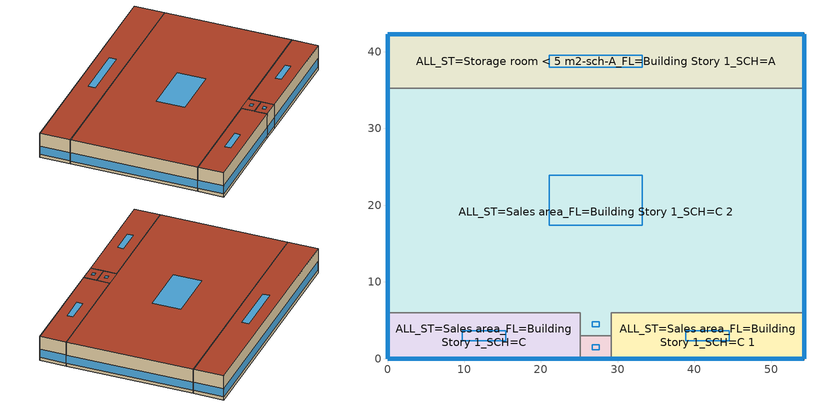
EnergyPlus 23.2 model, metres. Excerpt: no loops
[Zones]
ALL_ST=Lobby - elevator_FL=Building Story 1_SCH=C
 floor foundation (BTAP-Grnd-Floor-Mass:U-0.757_std): 29.14,3 29.14,0 25.14,0 25.14,3 z0
 wall outside (BTAP-Ext-Wall-Mass:U-0.21): 25.14,0 29.14,0 z0:6.1
 wall to ALL_ST=Sales area_FL=Building Story 1_SCH=C 1 (BTAP-Int-Wall): 29.14,0 29.14,3 z0:6.1
 wall to ALL_ST=Sales area_FL=Building Story 1_SCH=C 2 (BTAP-Int-Wall): 29.14,3 25.14,3 z0:6.1
 wall to ALL_ST=Sales area_FL=Building Story 1_SCH=C (BTAP-Int-Wall): 25.14,3 25.14,0 z0:6.1
 window (BTAP-Ext-FixedWindow:U=0.220 SHGC=0.600): 25.16,0 29.11,0 z0.76:2.82
 roof outside (BTAP-Ext-Roof-Metal:U-0.162): 29.14,0 29.14,3 25.14,3 25.14,0 z6.1
 skylight (BTAP-Ext-Skylights:U=0.220 SHGC=0.600): 27.58,1.16 27.58,1.84 26.69,1.84 26.69,1.16 z6.1
ALL_ST=Sales area_FL=Building Story 1_SCH=C
 floor foundation (BTAP-Grnd-Floor-Mass:U-0.757_std): 25.14,6 25.14,0 0,0 0,6 z0
 wall outside (BTAP-Ext-Wall-Mass:U-0.21): 0,6 0,0 25.14,0 z0:6.1
 wall to ALL_ST=Sales area_FL=Building Story 1_SCH=C 2 (BTAP-Int-Wall): 25.14,3 25.14,6 0,6 z0:6.1
 window (BTAP-Ext-FixedWindow:U=0.220 SHGC=0.600): 0.03,0 25.11,0 z0.76:2.8; 0,5.97 0,0.03 z0.76:2.81
 roof outside (BTAP-Ext-Roof-Metal:U-0.162): 25.14,0 25.14,6 0,6 0,0 z6.1
 skylight (BTAP-Ext-Skylights:U=0.220 SHGC=0.600): 15.38,2.33 15.38,3.67 9.76,3.67 9.76,2.33 z6.1
ALL_ST=Sales area_FL=Building Story 1_SCH=C 1
 floor foundation (BTAP-Grnd-Floor-Mass:U-0.757_std): 54.27,6 54.27,0 29.14,0 29.14,6 z0
 wall outside (BTAP-Ext-Wall-Mass:U-0.21): 29.14,0 54.27,0 54.27,6 z0:6.1
 wall to ALL_ST=Sales area_FL=Building Story 1_SCH=C 2 (BTAP-Int-Wall): 54.27,6 29.14,6 29.14,3 z0:6.1
 window (BTAP-Ext-FixedWindow:U=0.220 SHGC=0.600): 54.27,0.03 54.27,5.97 z0.76:2.81; 29.16,0 54.24,0 z0.76:2.8
 roof outside (BTAP-Ext-Roof-Metal:U-0.162): 54.27,0 54.27,6 29.14,6 29.14,0 z6.1
 skylight (BTAP-Ext-Skylights:U=0.220 SHGC=0.600): 44.51,2.33 44.51,3.67 38.89,3.67 38.89,2.33 z6.1
ALL_ST=Sales area_FL=Building Story 1_SCH=C 2
 floor foundation (BTAP-Grnd-Floor-Mass:U-0.757_std): 54.27,35.27 54.27,6 29.14,6 29.14,3 25.14,3 25.14,6 0,6 0,35.27 z0
 wall outside (BTAP-Ext-Wall-Mass:U-0.21): 54.27,6 54.27,35.27 / 0,35.27 0,6 z0:6.1
 wall to ALL_ST=Storage room < 5 m2-sch-A_FL=Building Story 1_SCH=A (BTAP-Int-Wall): 54.27,35.27 0,35.27 z0:6.1
 window (BTAP-Ext-FixedWindow:U=0.220 SHGC=0.600): 54.27,6.03 54.27,35.24 / 0,35.24 0,6.03 z0.76:2.8
 roof outside (BTAP-Ext-Roof-Metal:U-0.162): 29.14,3 29.14,6 25.14,6 25.14,3 z6.1; 54.27,6 54.27,35.27 0,35.27 0,6 z6.1
 skylight (BTAP-Ext-Skylights:U=0.220 SHGC=0.600): 27.58,4.16 27.58,4.84 26.69,4.84 26.69,4.16 z6.1; 33.2,17.36 33.2,23.91 21.07,23.91 21.07,17.36 z6.1
ALL_ST=Storage room < 5 m2-sch-A_FL=Building Story 1_SCH=A
 floor foundation (BTAP-Grnd-Floor-Mass:U-0.757_std): 54.27,42.27 54.27,35.27 0,35.27 0,42.27 z0
 wall outside (BTAP-Ext-Wall-Mass:U-0.21): 54.27,35.27 54.27,42.27 0,42.27 0,35.27 z0:6.1
 window (BTAP-Ext-FixedWindow:U=0.220 SHGC=0.600): 54.27,35.3 54.27,42.24 / 0,42.24 0,35.3 z0.76:2.81; 54.24,42.27 0.03,42.27 z0.76:2.79
 roof outside (BTAP-Ext-Roof-Metal:U-0.162): 54.27,35.27 54.27,42.27 0,42.27 0,35.27 z6.1
 skylight (BTAP-Ext-Skylights:U=0.220 SHGC=0.600): 33.2,37.99 33.2,39.55 21.07,39.55 21.07,37.99 z6.1
[Building]
RetailStandalone: North Axis {deg}=0; Terrain=City; Loads Convergence Tolerance Value {W}=0.04; Temperature Convergence Tolerance Value {deltaC}=0.2; Solar Distribution=FullInteriorAndExterior; Maximum Number of Warmup Days=25; Minimum Number of Warmup Days=6
[Site:Location]
Calgary Intl AP_AB_CAN: Latitude {deg}=51.11; Longitude {deg}=-114.02; Time Zone {hr}=-7; Elevation {m}=1084.1
[Site:GroundTemperature:BuildingSurface]
19.527, 19.502, 19.536, 19.598, 20.002, 21.64, 22.225, 22.375, 21.449, 20.121, 19.802, 19.633
[Site:GroundTemperature:Deep]
4, 1.3, -0.4, -0.9, 0.1, 2.3, 5.2, 8, 9.9, 10.3, 9.2, 7
[Site:GroundTemperature:FCfactorMethod]
January Ground Temperature {C}=5.5; February Ground Temperature {C}=-2; March Ground Temperature {C}=-7.6; April Ground Temperature {C}=-6.3; May Ground Temperature {C}=-6.6; June Ground Temperature {C}=-0.3; July Ground Temperature {C}=4.9; August Ground Temperature {C}=10.2; September Ground Temperature {C}=13.8; October Ground Temperature {C}=17; November Ground Temperature {C}=16.6; December Ground Temperature {C}=11.1
[Site:GroundTemperature:Shallow]
-1.6, -5.4, -6.4, -5.5, -0.4, 5.3, 10.8, 14.7, 15.8, 14, 9.5, 4
[Site:WaterMainsTemperature]
Calculation Method=Correlation; Annual Average Outdoor Air Temperature {C}=4.69167; Maximum Difference In Monthly Average Outdoor Air Temperatures {deltaC}=24.6
[SizingPeriod:DesignDay] Day of Month=21; Dry-Bulb Temperature Range Modifier Type=DefaultMultipliers; Humidity Condition Type=Wetbulb; Barometric Pressure {Pa}=88961; Rain Indicator=No; Snow Indicator=No; Daylight Saving Time Indicator=No; Begin Environment Reset Mode=FullResetAtBeginEnvironment
Name | Month | Day Type | Maximum Dry-Bulb Temperature {C} | Daily Dry-Bulb Temperature Range {deltaC} | Wetbulb or DewPoint at Maximum Dry-Bulb {C} | Wind Speed {m/s} | Wind Direction {deg} | Solar Model Indicator | ASHRAE Clear Sky Optical Depth for Beam Irradiance (taub) | ASHRAE Clear Sky Optical Depth for Diffuse Irradiance (taud) | Sky Clearness
Calgary Intl AP Ann Clg .4% Condns DB=>MWB | 7 | SummerDesignDay | 28.8 | 12.3 | 16 | 4.5 | 160 | ASHRAETau | 0.34 | 2.419
Calgary Intl AP Ann Clg .4% Condns WB=>MDB | 7 | SummerDesignDay | 25.5 | 12.3 | 17.8 | 4.5 | 160 | ASHRAETau | 0.34 | 2.419
Calgary Intl AP Ann Htg 99.6% Condns DB | 1 | WinterDesignDay | -27.7 | 0 | -27.7 | 2.7 | 200 | ASHRAEClearSky |  |  | 0
[Material] Thermal Absorptance=0.9
Name | Roughness | Thickness {m} | Conductivity {W/m-K} | Density {kg/m3} | Specific Heat {J/kg-K} | Solar Absorptance | Visible Absorptance
1/2IN Gypsum 1 | Smooth | 0.0127 | 0.16 | 784.9 | 830 | 0.4 | 0.4
1IN Stucco 1 | Smooth | 0.0253 | 0.6918 | 1858 | 837 | 0.7 | 0.92
6 in. Normalweight Concrete Floor 1 | MediumRough | 0.1524 | 2.31 | 2322 | 832 | 0.7 | 0.7
8IN CONCRETE HW RefBldg 1 | Rough | 0.2032 | 1.311 | 2240 | 836.8 | 0.7 | 0.7
Expanded Polystyrene | MediumSmooth | 0.0363959 | 0.029 | 29 | 1210 | 0.7 | 0.7
G01 13mm gypsum board 1 | Smooth | 0.0127 | 0.16 | 800 | 1090 | 0.7 | 0.5
Metal Roof Surface 1 | Smooth | 0.0008 | 45.28 | 7824 | 500 | 0.7 | 0.7
[Material:NoMass] Roughness=Smooth; Thermal Absorptance=0.9; Solar Absorptance=0.7; Visible Absorptance=0.7
Name | Thermal Resistance {m2-K/W}
Typical Insulation 2 | 4.49096
Typical Insulation 3 | 6.17282
[WindowMaterial:SimpleGlazingSystem]
SimpleGlazing:U=0.220 SHGC=0.600: U-Factor {W/m2-K}=2.2; Solar Heat Gain Coefficient=0.6; Visible Transmittance=0.21
[Construction]
BTAP-Ext-FixedWindow:U=0.220 SHGC=0.600; BTAP-Ext-Skylights:U=0.220 SHGC=0.600: SimpleGlazing:U=0.220 SHGC=0.600
BTAP-Ext-Roof-Metal:U-0.162: Metal Roof Surface 1, Typical Insulation 3
BTAP-Ext-Wall-Mass:U-0.21: 1IN Stucco 1, 8IN CONCRETE HW RefBldg 1, Typical Insulation 2, 1/2IN Gypsum 1
BTAP-Grnd-Floor-Mass:U-0.757_std: 6 in. Normalweight Concrete Floor 1, Expanded Polystyrene
BTAP-Int-Wall: G01 13mm gypsum board 1, G01 13mm gypsum board 1
[Zone] Multiplier=1; Part of Total Floor Area=Yes
ALL_ST=Lobby - elevator_FL=Building Story 1_SCH=C; ALL_ST=Sales area_FL=Building Story 1_SCH=C; ALL_ST=Sales area_FL=Building Story 1_SCH=C 1; ALL_ST=Sales area_FL=Building Story 1_SCH=C 2; ALL_ST=Storage room < 5 m2-sch-A_FL=Building Story 1_SCH=A
[Space]
Name | Zone | Volume {m3} | Space Type
Front_Entry | ALL_ST=Lobby - elevator_FL=Building Story 1_SCH=C | 73.152 | Space Function Lobby - elevator
Point_Of_Sale | ALL_ST=Sales area_FL=Building Story 1_SCH=C | 919.338 | Space Function Sales area
Front_Retail | ALL_ST=Sales area_FL=Building Story 1_SCH=C 1 | 919.338 | Space Function Sales area
Core_Retail | ALL_ST=Sales area_FL=Building Story 1_SCH=C 2 | 9756.54 | Space Function Sales area
Back_Space | ALL_ST=Storage room < 5 m2-sch-A_FL=Building Story 1_SCH=A | 2315.81 | Space Function Storage room < 5 m2-sch-A
[SpaceList]
Space Function Lobby - elevator: Front_Entry
Space Function Sales area: Core_Retail, Front_Retail, Point_Of_Sale
Space Function Storage room < 5 m2-sch-A: Back_Space
[Lights] Design Level Calculation Method=Watts/Area; Fraction Radiant=0.5; Fraction Visible=0.2; Fraction Replaceable=1
Name | Zone or ZoneList or Space or SpaceList | Schedule | Watts per Zone Floor Area {W/m2}
Space Function Lobby - elevator Lights | Space Function Lobby - elevator | NECB-C-Lighting | 7.00254
Space Function Sales area Lights | Space Function Sales area | NECB-C-Occupancy-NECB-C-Lighting-0.0-0.0-0.67-Light Ruleset | 15.5056
Space Function Storage room < 5 m2-sch-A Lights | Space Function Storage room < 5 m2-sch-A | NECB-A-Occupancy-NECB-A-Lighting-0.6-0.0-0.67-Light Ruleset | 13.3048
[People] Number of People Calculation Method=People/Area; Fraction Radiant=0.3; Activity Level Schedule=NECB-Activity; Work Efficiency Schedule=Work Efficiency Schedule; Clothing Insulation Schedule=Clothing Schedule; Air Velocity Schedule=Air Velocity Schedule
Name | Zone or ZoneList or Space or SpaceList | Number of People Schedule | People per Floor Area {person/m2}
Space Function Lobby - elevator People | Space Function Lobby - elevator | NECB-C-Occupancy | 0.100036
Space Function Sales area People | Space Function Sales area | NECB-C-Occupancy | 0.0333454
Space Function Storage room < 5 m2-sch-A People | Space Function Storage room < 5 m2-sch-A | NECB-A-Occupancy | 0.0100036
[ElectricEquipment] Design Level Calculation Method=Watts/Area; Fraction Radiant=0.5
Name | Zone or ZoneList or Space or SpaceList | Schedule | Watts per Zone Floor Area {W/m2}
Space Function Lobby - elevator Elec Equip | Space Function Lobby - elevator | NECB-C-Electric-Equipment | 1.00036
Space Function Sales area Elec Equip | Space Function Sales area | NECB-C-Electric-Equipment | 2.50091
Space Function Storage room < 5 m2-sch-A Elec Equip | Space Function Storage room < 5 m2-sch-A | NECB-A-Electric-Equipment | 1.00036
[SurfaceProperty:ExposedFoundationPerimeter] Exposed Perimeter Calculation Method=TotalExposedPerimeter
Name | Total Exposed Perimeter {m}
Front_Entry_Floor | 4
Point_Of_Sale_Floor; Front_Retail_Floor | 31.135
Core_Retail_Floor | 58.54
Back_Space_Floor | 68.27
[ZoneInfiltration:DesignFlowRate] Schedule=Always On Discrete; Design Flow Rate Calculation Method=Flow/ExteriorArea; Flow Rate per Exterior Surface Area {m3/s-m2}=0.00025; Constant Term Coefficient=0; Temperature Term Coefficient=0; Velocity Term Coefficient=0.224; Velocity Squared Term Coefficient=0
Name | Zone or ZoneList or Space or SpaceList
Front_Entry Infiltration | Front_Entry
Point_Of_Sale Infiltration | Point_Of_Sale
Front_Retail Infiltration | Front_Retail
Core_Retail Infiltration | Core_Retail
Back_Space Infiltration | Back_Space
[Daylighting:Controls]
ALL_ST=Sales area_FL=Building Story 1_SCH=C 2 DaylightingControls: Zone or Space=ALL_ST=Sales area_FL=Building Story 1_SCH=C 2; Lighting Control Type=Stepped; Minimum Input Power Fraction for Continuous or ContinuousOff Dimming Control=0.3; Minimum Light Output Fraction for Continuous or ContinuousOff Dimming Control=0.2; Number of Stepped Control Steps=2; Probability Lighting will be Reset When Needed in Manual Stepped Control=1; Glare Calculation Daylighting Reference Point=Core_Retail daylighting control; Glare Calculation Azimuth Angle of View Direction Clockwise from Zone y-Axis {deg}=-0; Daylighting Reference Point Name 1=Core_Retail daylighting control; Fraction of Lights Controlled by Reference Point 1=1; Illuminance Setpoint at Reference Point 1 {lux}=500
[AvailabilityManager:NightCycle] Applicability Schedule=Always On Discrete; Control Type=CycleOnAny; Thermostat Tolerance {deltaC}=1; Cycling Run Time Control Type=FixedRunTime; Cycling Run Time {s}=3600
Name | Fan Schedule
Availability Manager Night Cycle 1 | sys_3|mixed|shr>none|sc>dx|sh>c-e|ssf>cv|zh>b-e|zc>none|srf>none| Occ Sch
Availability Manager Night Cycle 2 | sys_3|mixed|shr>none|sc>dx|sh>c-e|ssf>cv|zh>b-e|zc>none|srf>none| 1 Occ Sch
Availability Manager Night Cycle 3 | sys_3|mixed|shr>none|sc>dx|sh>c-e|ssf>cv|zh>b-e|zc>none|srf>none| 2 Occ Sch
Availability Manager Night Cycle 4 | sys_3|mixed|shr>none|sc>dx|sh>c-e|ssf>cv|zh>b-e|zc>none|srf>none| 3 Occ Sch
Availability Manager Night Cycle 5 | sys_4|mixed|shr>none|sc>dx|sh>c-e|ssf>cv|zh>b-e|zc>none|srf>none| Occ Sch
[AvailabilityManager:Scheduled] Schedule=Always On Discrete
Air Loop HVAC Outdoor Air System 2 Availability Manager; Air Loop HVAC Outdoor Air System 3 Availability Manager; Air Loop HVAC Outdoor Air System 4 Availability Manager; Air Loop HVAC Outdoor Air System 5 Availability Manager; Air Loop HVAC Outdoor Air System 1 Availability Manager
[Foundation:Kiva]
Bldg Kiva Foundation: Wall Height Above Grade {m}=0; Wall Depth Below Slab {m}=0
[Foundation:Kiva:Settings]
Soil Conductivity {W/m-K}=1.73; Soil Density {kg/m3}=1842; Soil Specific Heat {J/kg-K}=419; Ground Solar Absorptivity=0.9; Ground Thermal Absorptivity=0.9; Ground Surface Roughness {m}=0.03; Far-Field Width {m}=40; Deep-Ground Boundary Condition=Autoselect; Deep-Ground Depth {m}=Autocalculate; Minimum Cell Dimension {m}=0.02; Maximum Cell Growth Coefficient=1.5; Simulation Timestep=Hourly
[EnergyManagementSystem:Sensor]
OAT: Output:Variable or Output:Meter Index Key=Environment; Output:Variable or Output:Meter=Site Outdoor Air Drybulb Temperature
[EnergyManagementSystem:Actuator] Actuated Component Type=Schedule:Year; Actuated Component Control Type=Schedule Value
Name | Actuated Component Unique
ems_sys_3_mixed_shr_none_sc_dx_sh_c_e_ssf_cv_zh_b_e_zc_none_srf_none__3_ClgSch0 | NECB-C-Thermostat Setpoint-Cooling
ems_sys_3_mixed_shr_none_sc_dx_sh_c_e_ssf_cv_zh_b_e_zc_none_srf_none__3_HtgSch0 | NECB-C-Thermostat Setpoint-Heating
[EnergyManagementSystem:Program]
ems_sys_3_mixed_shr_none_sc_dx_sh_c_e_ssf_cv_zh_b_e_zc_none_srf_none__3_OptimumStartProg0: IF DaylightSavings==0 && DayOfWeek>1 && Hour==5 && OAT<23.9 && OAT>1.7; SET ems_sys_3_mixed_shr_none_sc_dx_sh_c_e_ssf_cv_zh_b_e_zc_none_srf_none__3_ClgSch0 = 29.4; SET ems_sys_3_mixed_shr_none_sc_dx_sh_c_e_ssf_cv_zh_b_e_zc_none_srf_none__3_HtgSch0 = 15.6; ELSEIF DaylightSavings==0 && DayOfWeek==1 && Hour==7 && OAT<23.9 && OAT>1.7; SET ems_sys_3_mixed_shr_none_sc_dx_sh_c_e_ssf_cv_zh_b_e_zc_none_srf_none__3_ClgSch0 = 29.4; SET ems_sys_3_mixed_shr_none_sc_dx_sh_c_e_ssf_cv_zh_b_e_zc_none_srf_none__3_HtgSch0 = 15.6; ELSEIF DaylightSavings==1 && DayOfWeek>1 && Hour==4 && OAT<23.9 && OAT>1.7; SET ems_sys_3_mixed_shr_none_sc_dx_sh_c_e_ssf_cv_zh_b_e_zc_none_srf_none__3_ClgSch0 = 29.4; SET ems_sys_3_mixed_shr_none_sc_dx_sh_c_e_ssf_cv_zh_b_e_zc_none_srf_none__3_HtgSch0 = 15.6; ELSEIF DaylightSavings==1 && DayOfWeek==1 && Hour==6 && OAT<23.9 && OAT>1.7; SET ems_sys_3_mixed_shr_none_sc_dx_sh_c_e_ssf_cv_zh_b_e_zc_none_srf_none__3_ClgSch0 = 29.4; SET ems_sys_3_mixed_shr_none_sc_dx_sh_c_e_ssf_cv_zh_b_e_zc_none_srf_none__3_HtgSch0 = 15.6; ELSE; SET ems_sys_3_mixed_shr_none_sc_dx_sh_c_e_ssf_cv_zh_b_e_zc_none_srf_none__3_ClgSch0 = NULL; SET ems_sys_3_mixed_shr_none_sc_dx_sh_c_e_ssf_cv_zh_b_e_zc_none_srf_none__3_HtgSch0 = NULL; ENDIF
[EnergyManagementSystem:ProgramCallingManager]
ems_sys_3_mixed_shr_none_sc_dx_sh_c_e_ssf_cv_zh_b_e_zc_none_srf_none__3_OptimumStartCallingManager0: BeginTimestepBeforePredictor; ems_sys_3_mixed_shr_none_sc_dx_sh_c_e_ssf_cv_zh_b_e_zc_none_srf_none__3_OptimumStartProg0
[Schedule:Day:Interval]
NECB-C-Lighting Sun|Hol Day; NECB-C-Electric-Equipment Sun|Hol Day; NECB-C-Occupancy-NECB-C-Lighting-0.0-0.0-0.67-Sun|Hol-Light Day: No, 08:00, 0.05, 09:00, 0.5, 19:00, 0.9, 24:00, 0.05
NECB-C-Lighting Default|Wkdy Day; NECB-C-Lighting Sat Day; NECB-C-Lighting Default; NECB-C-Electric-Equipment Default|Wkdy Day; NECB-C-Electric-Equipment Sat Day; NECB-C-Electric-Equipment Default; NECB-C-Occupancy-NECB-C-Lighting-0.0-0.0-0.67-Default|Wkdy-Light Day; NECB-C-Occupancy-NECB-C-Lighting-0.0-0.0-0.67-Sat-Light Day; NECB-C-Occupancy-NECB-C-Lighting-0.0-0.0-0.67-Light Default: No, 08:00, 0.05, 09:00, 0.5, 19:00, 0.9, 20:00, 0.6, 21:00, 0.5, 24:00, 0.05
NECB-C-Occupancy Sun|Hol Day: No, 08:00, 0, 09:00, 0.1, 10:00, 0.2, 11:00, 0.5, 12:00, 0.6, 13:00, 0.8, 16:00, 0.9, 17:00, 0.8, 18:00, 0.7, 19:00, 0.5, 24:00, 0
NECB-C-Occupancy Default|Wkdy Day; NECB-C-Occupancy Default: No, 08:00, 0, 09:00, 0.1, 10:00, 0.2, 12:00, 0.5, 16:00, 0.7, 17:00, 0.8, 18:00, 0.7, 19:00, 0.5, 21:00, 0.3, 24:00, 0
NECB-C-Occupancy Sat Day: No, 08:00, 0, 09:00, 0.1, 10:00, 0.2, 11:00, 0.5, 12:00, 0.6, 13:00, 0.8, 16:00, 0.9, 17:00, 0.8, 18:00, 0.7, 19:00, 0.5, 21:00, 0.2, 24:00, 0
NECB-Activity Default; NECB-Activity Summer Design Day; NECB-Activity Winter Design Day: No, 24:00, 130
Work Efficiency Schedule Default; NECB-A-Occupancy Sun|Hol Day; NECB-A-Occupancy Sat Day; Schedule Day 14; Schedule Day 13: No, 24:00, 0
Clothing Schedule Default Winter Clothes; sys_3|mixed|shr>none|sc>dx|sh>c-e|ssf>cv|zh>b-e|zc>none|srf>none| 2 Occ Sch Summer Design Day; sys_3|mixed|shr>none|sc>dx|sh>c-e|ssf>cv|zh>b-e|zc>none|srf>none| 2 Occ Sch Winter Design Day; sys_3|mixed|shr>none|sc>dx|sh>c-e|ssf>cv|zh>b-e|zc>none|srf>none| Occ Sch Summer Design Day; sys_3|mixed|shr>none|sc>dx|sh>c-e|ssf>cv|zh>b-e|zc>none|srf>none| Occ Sch Winter Design Day; sys_3|mixed|shr>none|sc>dx|sh>c-e|ssf>cv|zh>b-e|zc>none|srf>none| 1 Occ Sch Summer Design Day; sys_3|mixed|shr>none|sc>dx|sh>c-e|ssf>cv|zh>b-e|zc>none|srf>none| 1 Occ Sch Winter Design Day; sys_3|mixed|shr>none|sc>dx|sh>c-e|ssf>cv|zh>b-e|zc>none|srf>none| 3 Occ Sch Summer Design Day; sys_3|mixed|shr>none|sc>dx|sh>c-e|ssf>cv|zh>b-e|zc>none|srf>none| 3 Occ Sch Winter Design Day; sys_4|mixed|shr>none|sc>dx|sh>c-e|ssf>cv|zh>b-e|zc>none|srf>none| Occ Sch Summer Design Day; sys_4|mixed|shr>none|sc>dx|sh>c-e|ssf>cv|zh>b-e|zc>none|srf>none| Occ Sch Winter Design Day: No, 24:00, 1
Air Velocity Schedule Default; NECB-A-Electric-Equipment Sun|Hol Day; NECB-A-Electric-Equipment Sat Day: No, 24:00, 0.2
NECB-C-Thermostat Setpoint-Heating Sun|Hol Day: No, 09:00, 18, 10:00, 20, 19:00, 22, 24:00, 18
NECB-C-Thermostat Setpoint-Heating Default|Wkdy Day; NECB-C-Thermostat Setpoint-Heating Sat Day; NECB-C-Thermostat Setpoint-Heating Default: No, 07:00, 18, 08:00, 20, 21:00, 22, 24:00, 18
NECB-C-Thermostat Setpoint-Cooling Sun|Hol Day: No, 07:00, 35, 19:00, 24, 24:00, 35
NECB-C-Thermostat Setpoint-Cooling Default|Wkdy Day; NECB-C-Thermostat Setpoint-Cooling Sat Day; NECB-C-Thermostat Setpoint-Cooling Default: No, 07:00, 35, 21:00, 24, 24:00, 35
Schedule Day 10; Schedule Day 6; Schedule Day 8; Schedule Day 12: No, 09:00, 0, 19:00, 1, 24:00, 0
sys_3|mixed|shr>none|sc>dx|sh>c-e|ssf>cv|zh>b-e|zc>none|srf>none| 2 Occ Sch Default; Schedule Day 9; sys_3|mixed|shr>none|sc>dx|sh>c-e|ssf>cv|zh>b-e|zc>none|srf>none| Occ Sch Default; Schedule Day 5; sys_3|mixed|shr>none|sc>dx|sh>c-e|ssf>cv|zh>b-e|zc>none|srf>none| 1 Occ Sch Default; Schedule Day 7; sys_3|mixed|shr>none|sc>dx|sh>c-e|ssf>cv|zh>b-e|zc>none|srf>none| 3 Occ Sch Default; Schedule Day 11: No, 09:00, 0, 21:00, 1, 24:00, 0
NECB-A-Occupancy-NECB-A-Lighting-0.6-0.0-0.67-Sun|Hol-Light Day; NECB-A-Occupancy-NECB-A-Lighting-0.6-0.0-0.67-Sat-Light Day: No, 24:00, 0.0299
NECB-A-Occupancy-NECB-A-Lighting-0.6-0.0-0.67-Default|Wkdy-Light Day; NECB-A-Occupancy-NECB-A-Lighting-0.6-0.0-0.67-Light Default: No, 07:00, 0.0299, 08:00, 0.1794, 09:00, 0.8, 12:00, 0.9, 14:00, 0.5382, 17:00, 0.9, 18:00, 0.8, 19:00, 0.299, 21:00, 0.1794, 23:00, 0.0598, 24:00, 0.0299
NECB-A-Occupancy Default|Wkdy Day; NECB-A-Occupancy Default: No, 07:00, 0, 08:00, 0.1, 09:00, 0.7, 12:00, 0.9, 14:00, 0.5, 17:00, 0.9, 18:00, 0.7, 19:00, 0.3, 23:00, 0.1, 24:00, 0
NECB-A-Electric-Equipment Default|Wkdy Day; NECB-A-Electric-Equipment Default: No, 07:00, 0.2, 08:00, 0.3, 09:00, 0.8, 18:00, 0.9, 19:00, 0.5, 21:00, 0.3, 24:00, 0.2
sys_4|mixed|shr>none|sc>dx|sh>c-e|ssf>cv|zh>b-e|zc>none|srf>none| Occ Sch Default: No, 08:00, 0, 19:00, 1, 24:00, 0
[Schedule:Week:Daily]
NECB-C-Lighting Week Rule - Jan1-Dec31: NECB-C-Lighting Sun|Hol Day, NECB-C-Lighting Default|Wkdy Day, NECB-C-Lighting Default|Wkdy Day, NECB-C-Lighting Default|Wkdy Day, NECB-C-Lighting Default|Wkdy Day, NECB-C-Lighting Default|Wkdy Day, NECB-C-Lighting Sat Day, NECB-C-Lighting Default, NECB-C-Lighting Default, NECB-C-Lighting Default, NECB-C-Lighting Default, NECB-C-Lighting Default
NECB-C-Occupancy Week Rule - Jan1-Dec31: NECB-C-Occupancy Sun|Hol Day, NECB-C-Occupancy Default|Wkdy Day, NECB-C-Occupancy Default|Wkdy Day, NECB-C-Occupancy Default|Wkdy Day, NECB-C-Occupancy Default|Wkdy Day, NECB-C-Occupancy Default|Wkdy Day, NECB-C-Occupancy Sat Day, NECB-C-Occupancy Default, NECB-C-Occupancy Default, NECB-C-Occupancy Default, NECB-C-Occupancy Default, NECB-C-Occupancy Default
NECB-Activity Week Rule - Jan1-Dec31: NECB-Activity Default, NECB-Activity Default, NECB-Activity Default, NECB-Activity Default, NECB-Activity Default, NECB-Activity Default, NECB-Activity Default, NECB-Activity Default, NECB-Activity Summer Design Day, NECB-Activity Winter Design Day, NECB-Activity Default, NECB-Activity Default
Work Efficiency Schedule Week Rule - Jan1-Dec31: Work Efficiency Schedule Default, Work Efficiency Schedule Default, Work Efficiency Schedule Default, Work Efficiency Schedule Default, Work Efficiency Schedule Default, Work Efficiency Schedule Default, Work Efficiency Schedule Default, Work Efficiency Schedule Default, Work Efficiency Schedule Default, Work Efficiency Schedule Default, Work Efficiency Schedule Default, Work Efficiency Schedule Default
Clothing Schedule Week Rule - Jan1-Dec31: Clothing Schedule Default Winter Clothes, Clothing Schedule Default Winter Clothes, Clothing Schedule Default Winter Clothes, Clothing Schedule Default Winter Clothes, Clothing Schedule Default Winter Clothes, Clothing Schedule Default Winter Clothes, Clothing Schedule Default Winter Clothes, Clothing Schedule Default Winter Clothes, Clothing Schedule Default Winter Clothes, Clothing Schedule Default Winter Clothes, Clothing Schedule Default Winter Clothes, Clothing Schedule Default Winter Clothes
Air Velocity Schedule Week Rule - Jan1-Dec31: Air Velocity Schedule Default, Air Velocity Schedule Default, Air Velocity Schedule Default, Air Velocity Schedule Default, Air Velocity Schedule Default, Air Velocity Schedule Default, Air Velocity Schedule Default, Air Velocity Schedule Default, Air Velocity Schedule Default, Air Velocity Schedule Default, Air Velocity Schedule Default, Air Velocity Schedule Default
NECB-C-Electric-Equipment Week Rule - Jan1-Dec31: NECB-C-Electric-Equipment Sun|Hol Day, NECB-C-Electric-Equipment Default|Wkdy Day, NECB-C-Electric-Equipment Default|Wkdy Day, NECB-C-Electric-Equipment Default|Wkdy Day, NECB-C-Electric-Equipment Default|Wkdy Day, NECB-C-Electric-Equipment Default|Wkdy Day, NECB-C-Electric-Equipment Sat Day, NECB-C-Electric-Equipment Default, NECB-C-Electric-Equipment Default, NECB-C-Electric-Equipment Default, NECB-C-Electric-Equipment Default, NECB-C-Electric-Equipment Default
NECB-C-Thermostat Setpoint-Heating Week Rule - Jan1-Dec31: NECB-C-Thermostat Setpoint-Heating Sun|Hol Day, NECB-C-Thermostat Setpoint-Heating Default|Wkdy Day, NECB-C-Thermostat Setpoint-Heating Default|Wkdy Day, NECB-C-Thermostat Setpoint-Heating Default|Wkdy Day, NECB-C-Thermostat Setpoint-Heating Default|Wkdy Day, NECB-C-Thermostat Setpoint-Heating Default|Wkdy Day, NECB-C-Thermostat Setpoint-Heating Sat Day, NECB-C-Thermostat Setpoint-Heating Default, NECB-C-Thermostat Setpoint-Heating Default, NECB-C-Thermostat Setpoint-Heating Default, NECB-C-Thermostat Setpoint-Heating Default, NECB-C-Thermostat Setpoint-Heating Default
NECB-C-Thermostat Setpoint-Cooling Week Rule - Jan1-Dec31: NECB-C-Thermostat Setpoint-Cooling Sun|Hol Day, NECB-C-Thermostat Setpoint-Cooling Default|Wkdy Day, NECB-C-Thermostat Setpoint-Cooling Default|Wkdy Day, NECB-C-Thermostat Setpoint-Cooling Default|Wkdy Day, NECB-C-Thermostat Setpoint-Cooling Default|Wkdy Day, NECB-C-Thermostat Setpoint-Cooling Default|Wkdy Day, NECB-C-Thermostat Setpoint-Cooling Sat Day, NECB-C-Thermostat Setpoint-Cooling Default, NECB-C-Thermostat Setpoint-Cooling Default, NECB-C-Thermostat Setpoint-Cooling Default, NECB-C-Thermostat Setpoint-Cooling Default, NECB-C-Thermostat Setpoint-Cooling Default
sys_3|mixed|shr>none|sc>dx|sh>c-e|ssf>cv|zh>b-e|zc>none|srf>none| 2 Occ Sch Week Rule - Jan1-Dec31: Schedule Day 10, sys_3|mixed|shr>none|sc>dx|sh>c-e|ssf>cv|zh>b-e|zc>none|srf>none| 2 Occ Sch Default, sys_3|mixed|shr>none|sc>dx|sh>c-e|ssf>cv|zh>b-e|zc>none|srf>none| 2 Occ Sch Default, sys_3|mixed|shr>none|sc>dx|sh>c-e|ssf>cv|zh>b-e|zc>none|srf>none| 2 Occ Sch Default, sys_3|mixed|shr>none|sc>dx|sh>c-e|ssf>cv|zh>b-e|zc>none|srf>none| 2 Occ Sch Default, sys_3|mixed|shr>none|sc>dx|sh>c-e|ssf>cv|zh>b-e|zc>none|srf>none| 2 Occ Sch Default, Schedule Day 9, sys_3|mixed|shr>none|sc>dx|sh>c-e|ssf>cv|zh>b-e|zc>none|srf>none| 2 Occ Sch Default, sys_3|mixed|shr>none|sc>dx|sh>c-e|ssf>cv|zh>b-e|zc>none|srf>none| 2 Occ Sch Summer Design Day, sys_3|mixed|shr>none|sc>dx|sh>c-e|ssf>cv|zh>b-e|zc>none|srf>none| 2 Occ Sch Winter Design Day, sys_3|mixed|shr>none|sc>dx|sh>c-e|ssf>cv|zh>b-e|zc>none|srf>none| 2 Occ Sch Default, sys_3|mixed|shr>none|sc>dx|sh>c-e|ssf>cv|zh>b-e|zc>none|srf>none| 2 Occ Sch Default
NECB-C-Occupancy-NECB-C-Lighting-0.0-0.0-0.67-Light Ruleset Week Rule - Jan1-Dec31: NECB-C-Occupancy-NECB-C-Lighting-0.0-0.0-0.67-Sun|Hol-Light Day, NECB-C-Occupancy-NECB-C-Lighting-0.0-0.0-0.67-Default|Wkdy-Light Day, NECB-C-Occupancy-NECB-C-Lighting-0.0-0.0-0.67-Default|Wkdy-Light Day, NECB-C-Occupancy-NECB-C-Lighting-0.0-0.0-0.67-Default|Wkdy-Light Day, NECB-C-Occupancy-NECB-C-Lighting-0.0-0.0-0.67-Default|Wkdy-Light Day, NECB-C-Occupancy-NECB-C-Lighting-0.0-0.0-0.67-Default|Wkdy-Light Day, NECB-C-Occupancy-NECB-C-Lighting-0.0-0.0-0.67-Sat-Light Day, NECB-C-Occupancy-NECB-C-Lighting-0.0-0.0-0.67-Light Default, NECB-C-Occupancy-NECB-C-Lighting-0.0-0.0-0.67-Light Default, NECB-C-Occupancy-NECB-C-Lighting-0.0-0.0-0.67-Light Default, NECB-C-Occupancy-NECB-C-Lighting-0.0-0.0-0.67-Light Default, NECB-C-Occupancy-NECB-C-Lighting-0.0-0.0-0.67-Light Default
sys_3|mixed|shr>none|sc>dx|sh>c-e|ssf>cv|zh>b-e|zc>none|srf>none| Occ Sch Week Rule - Jan1-Dec31: Schedule Day 6, sys_3|mixed|shr>none|sc>dx|sh>c-e|ssf>cv|zh>b-e|zc>none|srf>none| Occ Sch Default, sys_3|mixed|shr>none|sc>dx|sh>c-e|ssf>cv|zh>b-e|zc>none|srf>none| Occ Sch Default, sys_3|mixed|shr>none|sc>dx|sh>c-e|ssf>cv|zh>b-e|zc>none|srf>none| Occ Sch Default, sys_3|mixed|shr>none|sc>dx|sh>c-e|ssf>cv|zh>b-e|zc>none|srf>none| Occ Sch Default, sys_3|mixed|shr>none|sc>dx|sh>c-e|ssf>cv|zh>b-e|zc>none|srf>none| Occ Sch Default, Schedule Day 5, sys_3|mixed|shr>none|sc>dx|sh>c-e|ssf>cv|zh>b-e|zc>none|srf>none| Occ Sch Default, sys_3|mixed|shr>none|sc>dx|sh>c-e|ssf>cv|zh>b-e|zc>none|srf>none| Occ Sch Summer Design Day, sys_3|mixed|shr>none|sc>dx|sh>c-e|ssf>cv|zh>b-e|zc>none|srf>none| Occ Sch Winter Design Day, sys_3|mixed|shr>none|sc>dx|sh>c-e|ssf>cv|zh>b-e|zc>none|srf>none| Occ Sch Default, sys_3|mixed|shr>none|sc>dx|sh>c-e|ssf>cv|zh>b-e|zc>none|srf>none| Occ Sch Default
sys_3|mixed|shr>none|sc>dx|sh>c-e|ssf>cv|zh>b-e|zc>none|srf>none| 1 Occ Sch Week Rule - Jan1-Dec31: Schedule Day 8, sys_3|mixed|shr>none|sc>dx|sh>c-e|ssf>cv|zh>b-e|zc>none|srf>none| 1 Occ Sch Default, sys_3|mixed|shr>none|sc>dx|sh>c-e|ssf>cv|zh>b-e|zc>none|srf>none| 1 Occ Sch Default, sys_3|mixed|shr>none|sc>dx|sh>c-e|ssf>cv|zh>b-e|zc>none|srf>none| 1 Occ Sch Default, sys_3|mixed|shr>none|sc>dx|sh>c-e|ssf>cv|zh>b-e|zc>none|srf>none| 1 Occ Sch Default, sys_3|mixed|shr>none|sc>dx|sh>c-e|ssf>cv|zh>b-e|zc>none|srf>none| 1 Occ Sch Default, Schedule Day 7, sys_3|mixed|shr>none|sc>dx|sh>c-e|ssf>cv|zh>b-e|zc>none|srf>none| 1 Occ Sch Default, sys_3|mixed|shr>none|sc>dx|sh>c-e|ssf>cv|zh>b-e|zc>none|srf>none| 1 Occ Sch Summer Design Day, sys_3|mixed|shr>none|sc>dx|sh>c-e|ssf>cv|zh>b-e|zc>none|srf>none| 1 Occ Sch Winter Design Day, sys_3|mixed|shr>none|sc>dx|sh>c-e|ssf>cv|zh>b-e|zc>none|srf>none| 1 Occ Sch Default, sys_3|mixed|shr>none|sc>dx|sh>c-e|ssf>cv|zh>b-e|zc>none|srf>none| 1 Occ Sch Default
sys_3|mixed|shr>none|sc>dx|sh>c-e|ssf>cv|zh>b-e|zc>none|srf>none| 3 Occ Sch Week Rule - Jan1-Dec31: Schedule Day 12, sys_3|mixed|shr>none|sc>dx|sh>c-e|ssf>cv|zh>b-e|zc>none|srf>none| 3 Occ Sch Default, sys_3|mixed|shr>none|sc>dx|sh>c-e|ssf>cv|zh>b-e|zc>none|srf>none| 3 Occ Sch Default, sys_3|mixed|shr>none|sc>dx|sh>c-e|ssf>cv|zh>b-e|zc>none|srf>none| 3 Occ Sch Default, sys_3|mixed|shr>none|sc>dx|sh>c-e|ssf>cv|zh>b-e|zc>none|srf>none| 3 Occ Sch Default, sys_3|mixed|shr>none|sc>dx|sh>c-e|ssf>cv|zh>b-e|zc>none|srf>none| 3 Occ Sch Default, Schedule Day 11, sys_3|mixed|shr>none|sc>dx|sh>c-e|ssf>cv|zh>b-e|zc>none|srf>none| 3 Occ Sch Default, sys_3|mixed|shr>none|sc>dx|sh>c-e|ssf>cv|zh>b-e|zc>none|srf>none| 3 Occ Sch Summer Design Day, sys_3|mixed|shr>none|sc>dx|sh>c-e|ssf>cv|zh>b-e|zc>none|srf>none| 3 Occ Sch Winter Design Day, sys_3|mixed|shr>none|sc>dx|sh>c-e|ssf>cv|zh>b-e|zc>none|srf>none| 3 Occ Sch Default, sys_3|mixed|shr>none|sc>dx|sh>c-e|ssf>cv|zh>b-e|zc>none|srf>none| 3 Occ Sch Default
NECB-A-Occupancy-NECB-A-Lighting-0.6-0.0-0.67-Light Ruleset Week Rule - Jan1-Dec31: NECB-A-Occupancy-NECB-A-Lighting-0.6-0.0-0.67-Sun|Hol-Light Day, NECB-A-Occupancy-NECB-A-Lighting-0.6-0.0-0.67-Default|Wkdy-Light Day, NECB-A-Occupancy-NECB-A-Lighting-0.6-0.0-0.67-Default|Wkdy-Light Day, NECB-A-Occupancy-NECB-A-Lighting-0.6-0.0-0.67-Default|Wkdy-Light Day, NECB-A-Occupancy-NECB-A-Lighting-0.6-0.0-0.67-Default|Wkdy-Light Day, NECB-A-Occupancy-NECB-A-Lighting-0.6-0.0-0.67-Default|Wkdy-Light Day, NECB-A-Occupancy-NECB-A-Lighting-0.6-0.0-0.67-Sat-Light Day, NECB-A-Occupancy-NECB-A-Lighting-0.6-0.0-0.67-Light Default, NECB-A-Occupancy-NECB-A-Lighting-0.6-0.0-0.67-Light Default, NECB-A-Occupancy-NECB-A-Lighting-0.6-0.0-0.67-Light Default, NECB-A-Occupancy-NECB-A-Lighting-0.6-0.0-0.67-Light Default, NECB-A-Occupancy-NECB-A-Lighting-0.6-0.0-0.67-Light Default
NECB-A-Occupancy Week Rule - Jan1-Dec31: NECB-A-Occupancy Sun|Hol Day, NECB-A-Occupancy Default|Wkdy Day, NECB-A-Occupancy Default|Wkdy Day, NECB-A-Occupancy Default|Wkdy Day, NECB-A-Occupancy Default|Wkdy Day, NECB-A-Occupancy Default|Wkdy Day, NECB-A-Occupancy Sat Day, NECB-A-Occupancy Default, NECB-A-Occupancy Default, NECB-A-Occupancy Default, NECB-A-Occupancy Default, NECB-A-Occupancy Default
NECB-A-Electric-Equipment Week Rule - Jan1-Dec31: NECB-A-Electric-Equipment Sun|Hol Day, NECB-A-Electric-Equipment Default|Wkdy Day, NECB-A-Electric-Equipment Default|Wkdy Day, NECB-A-Electric-Equipment Default|Wkdy Day, NECB-A-Electric-Equipment Default|Wkdy Day, NECB-A-Electric-Equipment Default|Wkdy Day, NECB-A-Electric-Equipment Sat Day, NECB-A-Electric-Equipment Default, NECB-A-Electric-Equipment Default, NECB-A-Electric-Equipment Default, NECB-A-Electric-Equipment Default, NECB-A-Electric-Equipment Default
sys_4|mixed|shr>none|sc>dx|sh>c-e|ssf>cv|zh>b-e|zc>none|srf>none| Occ Sch Week Rule - Jan1-Dec31: Schedule Day 14, sys_4|mixed|shr>none|sc>dx|sh>c-e|ssf>cv|zh>b-e|zc>none|srf>none| Occ Sch Default, sys_4|mixed|shr>none|sc>dx|sh>c-e|ssf>cv|zh>b-e|zc>none|srf>none| Occ Sch Default, sys_4|mixed|shr>none|sc>dx|sh>c-e|ssf>cv|zh>b-e|zc>none|srf>none| Occ Sch Default, sys_4|mixed|shr>none|sc>dx|sh>c-e|ssf>cv|zh>b-e|zc>none|srf>none| Occ Sch Default, sys_4|mixed|shr>none|sc>dx|sh>c-e|ssf>cv|zh>b-e|zc>none|srf>none| Occ Sch Default, Schedule Day 13, sys_4|mixed|shr>none|sc>dx|sh>c-e|ssf>cv|zh>b-e|zc>none|srf>none| Occ Sch Default, sys_4|mixed|shr>none|sc>dx|sh>c-e|ssf>cv|zh>b-e|zc>none|srf>none| Occ Sch Summer Design Day, sys_4|mixed|shr>none|sc>dx|sh>c-e|ssf>cv|zh>b-e|zc>none|srf>none| Occ Sch Winter Design Day, sys_4|mixed|shr>none|sc>dx|sh>c-e|ssf>cv|zh>b-e|zc>none|srf>none| Occ Sch Default, sys_4|mixed|shr>none|sc>dx|sh>c-e|ssf>cv|zh>b-e|zc>none|srf>none| Occ Sch Default
[Schedule:Year]
NECB-C-Lighting: NECB-C-Lighting Week Rule - Jan1-Dec31, 1, 1, 12, 31
NECB-C-Occupancy: NECB-C-Occupancy Week Rule - Jan1-Dec31, 1, 1, 12, 31
NECB-Activity: NECB-Activity Week Rule - Jan1-Dec31, 1, 1, 12, 31
Work Efficiency Schedule: Work Efficiency Schedule Week Rule - Jan1-Dec31, 1, 1, 12, 31
Clothing Schedule: Clothing Schedule Week Rule - Jan1-Dec31, 1, 1, 12, 31
Air Velocity Schedule: Air Velocity Schedule Week Rule - Jan1-Dec31, 1, 1, 12, 31
NECB-C-Electric-Equipment: NECB-C-Electric-Equipment Week Rule - Jan1-Dec31, 1, 1, 12, 31
NECB-C-Thermostat Setpoint-Heating: NECB-C-Thermostat Setpoint-Heating Week Rule - Jan1-Dec31, 1, 1, 12, 31
NECB-C-Thermostat Setpoint-Cooling: NECB-C-Thermostat Setpoint-Cooling Week Rule - Jan1-Dec31, 1, 1, 12, 31
sys_3|mixed|shr>none|sc>dx|sh>c-e|ssf>cv|zh>b-e|zc>none|srf>none| 2 Occ Sch: sys_3|mixed|shr>none|sc>dx|sh>c-e|ssf>cv|zh>b-e|zc>none|srf>none| 2 Occ Sch Week Rule - Jan1-Dec31, 1, 1, 12, 31
NECB-C-Occupancy-NECB-C-Lighting-0.0-0.0-0.67-Light Ruleset: NECB-C-Occupancy-NECB-C-Lighting-0.0-0.0-0.67-Light Ruleset Week Rule - Jan1-Dec31, 1, 1, 12, 31
sys_3|mixed|shr>none|sc>dx|sh>c-e|ssf>cv|zh>b-e|zc>none|srf>none| Occ Sch: sys_3|mixed|shr>none|sc>dx|sh>c-e|ssf>cv|zh>b-e|zc>none|srf>none| Occ Sch Week Rule - Jan1-Dec31, 1, 1, 12, 31
sys_3|mixed|shr>none|sc>dx|sh>c-e|ssf>cv|zh>b-e|zc>none|srf>none| 1 Occ Sch: sys_3|mixed|shr>none|sc>dx|sh>c-e|ssf>cv|zh>b-e|zc>none|srf>none| 1 Occ Sch Week Rule - Jan1-Dec31, 1, 1, 12, 31
sys_3|mixed|shr>none|sc>dx|sh>c-e|ssf>cv|zh>b-e|zc>none|srf>none| 3 Occ Sch: sys_3|mixed|shr>none|sc>dx|sh>c-e|ssf>cv|zh>b-e|zc>none|srf>none| 3 Occ Sch Week Rule - Jan1-Dec31, 1, 1, 12, 31
NECB-A-Occupancy-NECB-A-Lighting-0.6-0.0-0.67-Light Ruleset: NECB-A-Occupancy-NECB-A-Lighting-0.6-0.0-0.67-Light Ruleset Week Rule - Jan1-Dec31, 1, 1, 12, 31
NECB-A-Occupancy: NECB-A-Occupancy Week Rule - Jan1-Dec31, 1, 1, 12, 31
NECB-A-Electric-Equipment: NECB-A-Electric-Equipment Week Rule - Jan1-Dec31, 1, 1, 12, 31
sys_4|mixed|shr>none|sc>dx|sh>c-e|ssf>cv|zh>b-e|zc>none|srf>none| Occ Sch: sys_4|mixed|shr>none|sc>dx|sh>c-e|ssf>cv|zh>b-e|zc>none|srf>none| Occ Sch Week Rule - Jan1-Dec31, 1, 1, 12, 31
[Schedule:Constant]
Always On Discrete: Hourly Value=1
